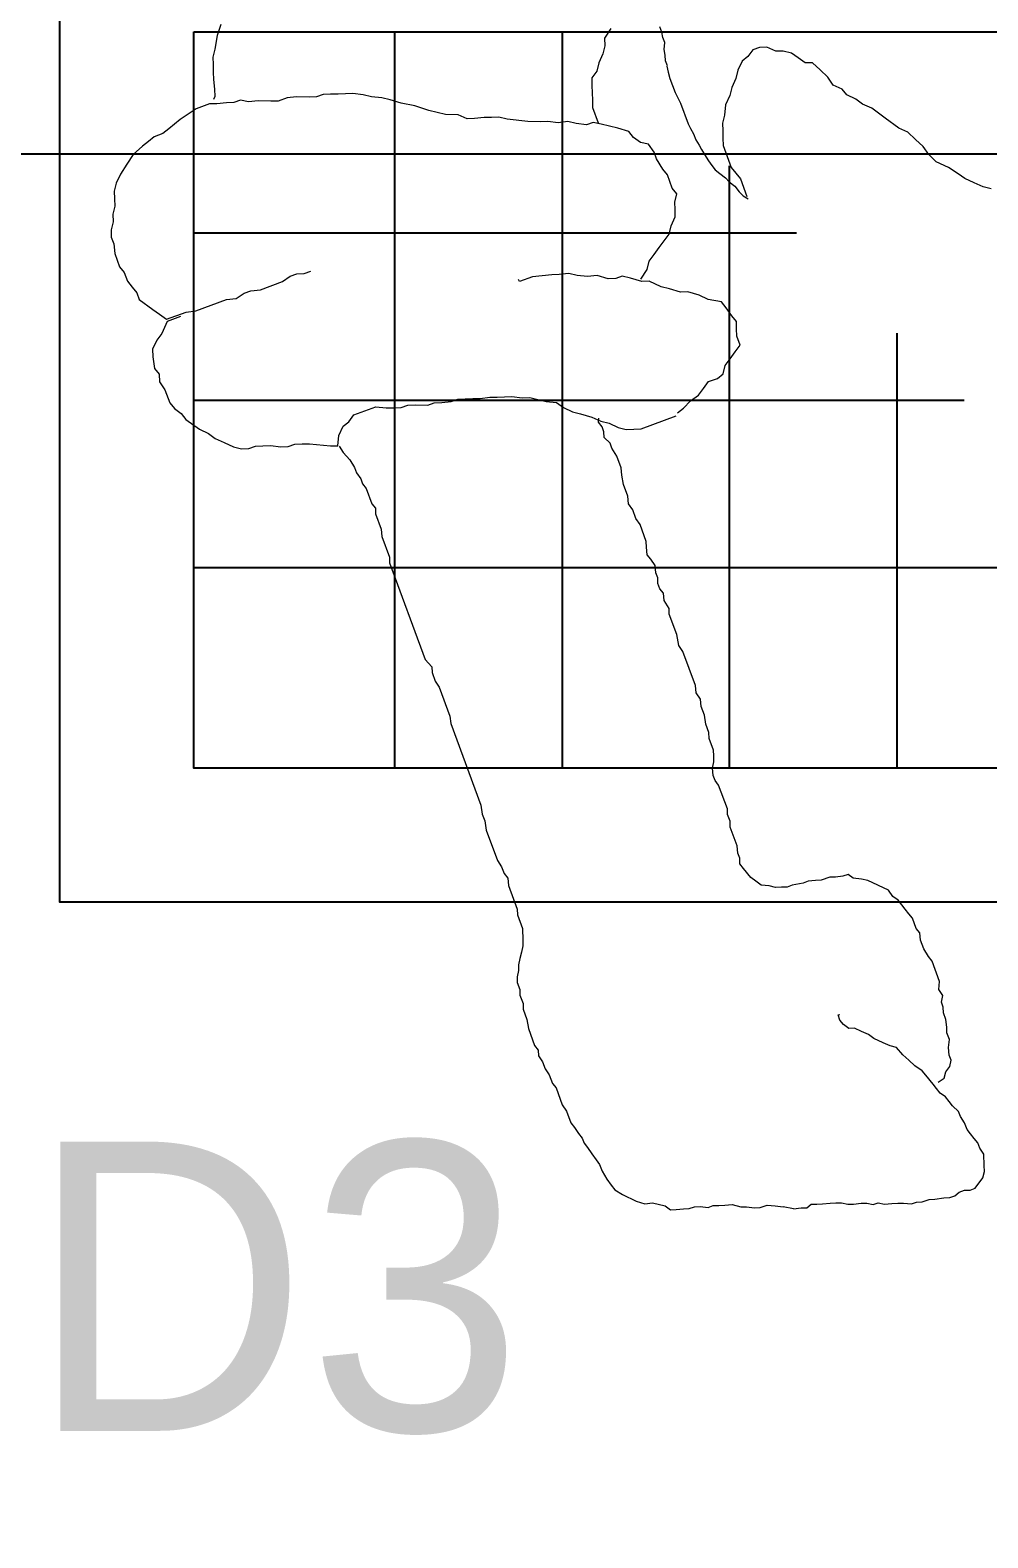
# Model space of a CAD drawing. Header units: centimetres. Extents: x 112015 to 133851, y 84304 to 98493.
# Drawn here: x 116384.07 to 116412.66, y 89193.53 to 89238.57 of the extents above; entities that cross this region are included whole.
import ezdxf
from ezdxf.enums import TextEntityAlignment as Align

# ---------------------------------------------------------------- set-up
doc = ezdxf.new("R2010")
doc.units = ezdxf.units.CM
doc.header["$LTSCALE"] = 100
doc.header["$MEASUREMENT"] = 0
doc.layers.get('0').update_dxf_attribs({"linetype": 'CONTINUOUS'})
for name, color, linetype, lineweight in [('BİMS', 1, 'CONTINUOUS', 25), ('ekp-insan', 251, 'CONTINUOUS', 15), ('NO', 7, 'CONTINUOUS', 30)]:
    doc.layers.add(name, color=color, linetype=linetype, lineweight=lineweight)
for name, color, linetype in [('BL-A', 1, 'CONTINUOUS'), ('SOĞUK ODA PANELİ', 4, 'CONTINUOUS'), ('sıhhi tesisat', 162, 'CONTINUOUS')]:
    doc.layers.add(name, color=color, linetype=linetype)
doc.styles.add('romans', font='romans.shx', dxfattribs={"width": 0.8})
doc.styles.add('TAKSİM', font='GOTHIC.TTF', dxfattribs={"height": 20})

# ---------------------------------------------------------------- blocks, each defined once
blk = doc.blocks.new('120')
at = {"layer": 'sıhhi tesisat'}
for p, q in [((16088.2156392195, 16465.14406305907), (16088.2156392195, 16435.14406305907)), ((16093.2156392195, 16465.14406305907), (16093.2156392195, 16442.14406305907)), ((16098.2156392195, 16465.14406305907), (16098.2156392195, 16447.14406305907)), ((16082.2156392195, 16459.14406305907), (16104.2156392195, 16459.14406305907)), ((16104.2156392195, 16454.14406305907), (16082.2156392195, 16454.14406305907)), ((16082.2156392195, 16449.14406305907), (16100.2156392195, 16449.14406305907)), ((16082.2156392195, 16444.14406305907), (16095.2156392195, 16444.14406305907))]:
    blk.add_line(p, q, dxfattribs=at)
for points in [[(16108.2156392195, 16469.14406305907), (16108.2156392195, 16349.14406305907), (16078.2156392195, 16349.14406305907), (16078.2156392195, 16469.14406305907)], [(16104.2156392195, 16465.14406305907), (16104.2156392195, 16353.14406305907), (16082.2156392195, 16353.14406305907), (16082.2156392195, 16465.14406305907)]]:
    blk.add_lwpolyline(points, close=True, dxfattribs=at)
at = {"layer": 'sıhhi tesisat', "style": 'romans', "width": 0.8}
blk.add_attdef('YRNO', text='', height=10, rotation=270, dxfattribs=at).set_placement((16068.2156392195, 16366.14406305907), align=Align.MIDDLE)
blk = doc.blocks.new('İNSAN-1')
for p, q in [((14.93483616078083, 2.667886508880654), (14.99154586841541, 2.821935985085471)), ((16.45137589841033, 2.774449167239254), (16.64147556056559, 2.480985354782205)), ((28.1053599329498, 2.896825096063365), (28.20567133664372, 2.561920221273791)), ((14.84343520448601, 2.351682200841423), (14.90014483934283, 2.505731479351193)), ((14.86669793634428, 2.143203275539235), (14.84343520448601, 2.351682200841423)), ((14.90014483934283, 2.505731479351193), (14.93483616078083, 2.667886508880654)), ((16.64147556056559, 2.480985354782205), (16.63466183876153, 2.260010369463087)), ((16.63466183876153, 2.260010369463087), (16.69348585936313, 2.014872610657221)), ((28.20567133664372, 2.561920221273791), (28.28183192196957, 2.161411621952538)), ((10.65493868697013, 1.745570500547724), (10.85866594947947, 1.894056152049413)), ((10.85866594947947, 1.894056152049413), (11.06239351429758, 2.042541692261693)), ((11.06239351429758, 2.042541692261693), (11.30760793036825, 2.101260536764129)), ((11.30760793036825, 2.101260536764129), (11.52867213269201, 2.094375434157878)), ((11.52867213269201, 2.094375434157878), (11.79803706482198, 2.218698114477771)), ((11.79803706482198, 2.218698114477771), (12.01910126714574, 2.211813011873345)), ((12.01910126714574, 2.211813011873345), (12.21601457832003, 2.139323987040369)), ((12.21601457832003, 2.139323987040369), (12.36462708691033, 1.935626981582571)), ((12.36462708691033, 1.935626981582571), (12.53738980925118, 1.797533923235278)), ((14.76262404480803, 1.656738384649543), (14.81933375244262, 1.810787860856176)), ((14.81933375244262, 1.810787860856176), (14.83200668768404, 1.981048443708456)), ((14.83200668768404, 1.981048443708456), (14.86669793634428, 2.143203275539235)), ((16.69348585936313, 2.014872610657221), (16.81794785189413, 1.745571769383784)), ((28.28183192196957, 2.161411621952538), (28.34065586979341, 1.916273665451624)), ((28.34065586979341, 1.916273665451624), (28.33384222076711, 1.695298877827553)), ((9.978119157043693, 1.324276319525778), (10.20599693561234, 1.538365806846738)), ((10.20599693561234, 1.538365806846738), (10.43387478695513, 1.752455491864563)), ((10.43387478695513, 1.752455491864563), (10.65493868697013, 1.745570500547724)), ((12.53738980925118, 1.797533923235278), (12.66185180178218, 1.528233081960024)), ((12.66185180178218, 1.528233081960024), (12.72067582238014, 1.283095323155974)), ((14.73936049849362, 1.473834549123238), (14.69141671827309, 1.279617725113894)), ((14.77967220402206, 1.647320103717899), (14.73936049849362, 1.473834549123238)), ((16.81794785189413, 1.745571769383784), (16.87677179971433, 1.500433812882874)), ((16.87677179971433, 1.500433812882874), (17.02538400599587, 1.296736918714485)), ((28.32702819665792, 1.474324003796025), (28.32021454763526, 1.253349216173774)), ((28.33384222076711, 1.695298877827553), (28.32702819665792, 1.474324003796025)), ((9.408424377528716, 0.7890521626277405), (9.546513970413796, 0.9617007853112228)), ((9.546513970413796, 0.9617007853112228), (9.815878975321537, 1.086023663329797)), ((9.815878975321537, 1.086023663329797), (9.978119157043693, 1.324276319525778)), ((12.72067582238014, 1.283095323155974), (12.84513774213701, 1.013794284183855)), ((12.84513774213701, 1.013794284183855), (12.90396176273498, 0.7686565253816298)), ((14.69141671827309, 1.279617725113894), (14.53878228949179, 0.8649928789354817)), ((17.01857035697321, 1.07576213109405), (17.01175640564179, 0.8547874547575702)), ((17.02538400599587, 1.296736918714485), (17.01857035697321, 1.07576213109405)), ((28.28925000746676, 0.9667705063229732), (28.2824363584441, 0.7457957187025386)), ((28.32021454763526, 1.253349216173774), (28.28925000746676, 0.9667705063229732)), ((8.665966875669255, 0.3919210640769961), (8.935332110107991, 0.5162436331074787)), ((8.935332110107991, 0.5162436331074787), (9.139059445395104, 0.6647294823078485)), ((9.139059445395104, 0.6647294823078485), (9.408424377528716, 0.7890521626277405)), ((12.90396176273498, 0.7686565253816298), (13.02842338017945, 0.4993555976971038)), ((13.02842338017945, 0.4993555976971038), (13.06309688472174, 0.1886140030755996)), ((14.37519103324666, 0.5485644392729228), (14.14623939007651, -0.0733728299974246)), ((14.44935511291987, 0.6860474204595448), (14.37519103324666, 0.5485644392729228)), ((14.53878228949179, 0.8649928789354817), (14.44935511291987, 0.6860474204595448)), ((17.00494268383772, 0.6338124694366343), (16.9981287325063, 0.4128377931037904)), ((17.01175640564179, 0.8547874547575702), (17.00494268383772, 0.6338124694366343)), ((21.88568780323477, 0.3269681121173562), (22.31047926806787, 0.4685686610127961)), ((22.31047926806787, 0.4685686610127961), (22.71112021683803, 0.5445653740925991)), ((22.71112021683803, 0.5445653740925991), (23.04612312090103, 0.6447249719394677)), ((23.04612312090103, 0.6447249719394677), (23.2913375369717, 0.7034438164419043)), ((23.2913375369717, 0.7034438164419043), (23.60218992497904, 0.7379995784731364)), ((23.60218992497904, 0.7379995784731364), (23.84740464335846, 0.7967183116861634)), ((23.84740464335846, 0.7967183116861634), (24.15825703136216, 0.8312740737192141)), ((24.15825703136216, 0.8312740737192141), (24.37932116090815, 0.8243887734161035)), ((24.37932116090815, 0.8243887734161035), (24.60038498814538, 0.8175035844024023)), ((24.60038498814538, 0.8175035844024023), (24.8214491904655, 0.8106184817943358)), ((24.8214491904655, 0.8106184817943358), (25.04251301769909, 0.8037332927806344)), ((25.04251301769909, 0.8037332927806344), (25.23942663118578, 0.7312441566600683)), ((25.23942663118578, 0.7312441566600683), (25.46049053120078, 0.7243591653432305)), ((25.46049053120078, 0.7243591653432305), (25.8369808911375, 0.734751844905077)), ((25.8369808911375, 0.734751844905077), (26.12368269030048, 0.7037035734201709)), ((26.12368269030048, 0.7037035734201709), (26.38623397341144, 0.6070514661159905)), ((26.38623397341144, 0.6070514661159905), (26.60729817573156, 0.6001663635115619)), ((26.60729817573156, 0.6001663635115619), (26.98378823335952, 0.6105591543609991)), ((26.98378823335952, 0.6105591543609991), (27.27049003252614, 0.5795108828760931)), ((27.27049003252614, 0.5795108828760931), (27.51570475090921, 0.6382296160909391)), ((27.51570475090921, 0.6382296160909391), (27.71261806208349, 0.5657405912561444)), ((27.71261806208349, 0.5657405912561444), (27.93368219162949, 0.5588552909530335)), ((27.93368219162949, 0.5588552909530335), (28.22038406357388, 0.52780721716681)), ((28.22038406357388, 0.52780721716681), (28.44144819311987, 0.5209219168636992)), ((28.2824363584441, 0.7457957187025386), (28.3239234392313, 0.6560287140046058)), ((28.44144819311987, 0.5209219168636992), (28.83527511778084, 0.3759437559101571)), ((7.851057752857741, -0.2020217396247972), (8.258512277872796, 0.0949495633767583)), ((8.258512277872796, 0.0949495633767583), (8.462239613159907, 0.2434354125771279)), ((8.462239613159907, 0.2434354125771279), (8.665966875669255, 0.3919210640769961)), ((13.06309688472174, 0.1886140030755996), (13.12192083254194, -0.0565239534271314)), ((16.9981287325063, 0.4128377931037904), (16.82907490176148, -0.0463896507180834)), ((18.9325902263663, -0.0013113306349624), (19.55429500237369, 0.0678001934275017)), ((19.55429500237369, 0.0678001934275017), (19.79950934566659, 0.126518840229437)), ((19.79950934566659, 0.126518840229437), (20.02057354799035, 0.1196337376250085)), ((20.02057354799035, 0.1196337376250085), (20.24163767753271, 0.1127484373237166)), ((20.24163767753271, 0.1127484373237166), (20.52833954948074, 0.0817003635356741)), ((20.52833954948074, 0.0817003635356741), (20.74940337671433, 0.07481517452197299)), ((20.74940337671433, 0.07481517452197299), (21.01876868393083, 0.1991379412493188)), ((21.01876868393083, 0.1991379412493188), (21.39525874155879, 0.2095307321005748)), ((21.39525874155879, 0.2095307321005748), (21.64047338716409, 0.2682492676149195)), ((21.64047338716409, 0.2682492676149195), (21.88568780323477, 0.3269681121173562)), ((28.83527511778084, 0.3759437559101571), (29.07367588482884, 0.2136878127885211)), ((29.07367588482884, 0.2136878127885211), (29.31207657910272, 0.0514316719700219)), ((29.31207657910272, 0.0514316719700219), (29.48483937422134, -0.0866611886822284)), ((7.353814594294818, -0.5404341913699682), (7.581692445637598, -0.3263445063539621)), ((7.581692445637598, -0.3263445063539621), (7.851057752857741, -0.2020217396247972)), ((13.11510718351928, -0.277498741049385), (13.10829323218786, -0.4984734173858671)), ((13.12192083254194, -0.0565239534271314), (13.11510718351928, -0.277498741049385)), ((13.99027953112818, -0.3690699753724402), (13.92159401634126, -0.5556512154607846)), ((14.07207531040694, -0.2108558111840466), (13.99027953112818, -0.3690699753724402)), ((14.14623939007651, -0.0733728299974246), (14.07207531040694, -0.2108558111840466)), ((15.77576501189833, -0.4780765112982408), (15.91385430247828, -0.3054277773289868)), ((15.91385430247828, -0.3054277773289868), (16.24885750885005, -0.20526829076789)), ((16.24885750885005, -0.20526829076789), (16.49407192492072, -0.1465494462654533)), ((16.49407192492072, -0.1465494462654533), (16.73928664330378, -0.0878307130524263)), ((16.73928664330378, -0.0878307130524263), (16.98450105937445, -0.0291118685499896)), ((16.98450105937445, -0.0291118685499896), (17.18141467286114, -0.101601004674194)), ((17.18141467286114, -0.101601004674194), (17.49226706086483, -0.067045242639324)), ((17.49226706086483, -0.067045242639324), (17.7374814769355, -0.0083263981405253)), ((17.7374814769355, -0.0083263981405253), (18.02418327610576, -0.0393746696254311)), ((18.02418327610576, -0.0393746696254311), (18.33503596641457, -0.0048190188817898)), ((18.33503596641457, -0.0048190188817898), (18.55609986642958, -0.0117040101986277)), ((18.55609986642958, -0.0117040101986277), (18.9325902263663, -0.0013113306349624)), ((29.48483937422134, -0.0866611886822284), (29.65760239886731, -0.2247543583189326)), ((29.65760239886731, -0.2247543583189326), (29.83036519398593, -0.3628472189711829)), ((29.83036519398593, -0.3628472189711829), (30.09291677940564, -0.459499437561135)), ((6.963696936312772, -0.9927764461781408), (7.125936815726162, -0.75452367869093)), ((7.125936815726162, -0.75452367869093), (7.353814594294818, -0.5404341913699682)), ((13.10147951038743, -0.7194484027031649), (12.85997405868693, -1.375487551679725)), ((13.10829323218786, -0.4984734173858671), (13.10147951038743, -0.7194484027031649)), ((13.7448924228338, -0.8437127769184369), (13.63472313660895, -1.015022737884464)), ((13.81905650250337, -0.7062297957299962), (13.7448924228338, -0.8437127769184369)), ((13.92159401634126, -0.5556512154607846), (13.81905650250337, -0.7062297957299962)), ((15.16458315159616, -0.9235336635001656), (15.32682295823178, -0.6852810937134564)), ((15.32682295823178, -0.6852810937134564), (15.57203767661485, -0.6265623604986104)), ((15.57203767661485, -0.6265623604986104), (15.77576501189833, -0.4780765112982408)), ((30.09291677940564, -0.459499437561135), (30.26567957452062, -0.5975922982133853)), ((30.26567957452062, -0.5975922982133853), (30.43844259917023, -0.7356854678500895)), ((30.43844259917023, -0.7356854678500895), (30.71833044700543, -0.9877084156678392)), ((6.376665592066272, -1.372629762560791), (6.735819084966352, -1.206866131194145)), ((6.735819084966352, -1.206866131194145), (6.963696936312772, -0.9927764461781408)), ((13.46565324270341, -1.28235311634398), (13.33474199238117, -1.446027184406375)), ((13.56055905693574, -1.152505719072905), (13.46565324270341, -1.28235311634398)), ((13.63472313660895, -1.015022737884464), (13.56055905693574, -1.152505719072905)), ((14.90574076008124, -1.424202058368791), (15.0921314578627, -1.120345566349896)), ((15.0921314578627, -1.120345566349896), (15.16458315159616, -0.9235336635001656)), ((30.71833044700543, -0.9877084156678392), (30.90843010916069, -1.281172228124886)), ((30.90843010916069, -1.281172228124886), (31.09852969853455, -1.574636238278799)), ((5.610057574151142, -1.835364696930809), (5.879422506281112, -1.711042016610915)), ((5.879422506281112, -1.711042016610915), (6.083149768790463, -1.562556365109229)), ((6.083149768790463, -1.562556365109229), (6.376665592066272, -1.372629762560791)), ((12.58379510244777, -1.720785106031143), (12.39059068286224, -2.245616583367334)), ((12.72188439302408, -1.548136372058252), (12.58379510244777, -1.720785106031143)), ((12.85997405868693, -1.375487551679725), (12.72188439302408, -1.548136372058252)), ((13.03358847993513, -1.688274685918258), (12.91794062882764, -1.810486387982563)), ((13.19835210439851, -1.560603191263908), (13.03358847993513, -1.688274685918258)), ((13.33474199238117, -1.446027184406375), (13.19835210439851, -1.560603191263908)), ((14.62274815481942, -1.990474400342463), (14.76765146950492, -1.596850792339864)), ((14.76765146950492, -1.596850792339864), (14.90574076008124, -1.424202058368791)), ((31.09852969853455, -1.574636238278799), (31.22299169106554, -1.843937079552233)), ((5.095477548551571, -2.018406196873002), (5.340692266930997, -1.959687463658156)), ((5.340692266930997, -1.959687463658156), (5.610057574151142, -1.835364696930809)), ((12.50661783015312, -2.224043850462293), (12.35711760490449, -2.31025297911492)), ((12.62226568126425, -2.101832148397988), (12.50661783015312, -2.224043850462293)), ((12.75317693158649, -1.938158080333774), (12.62226568126425, -2.101832148397988)), ((12.91794062882764, -1.810486387982563), (12.75317693158649, -1.938158080333774)), ((14.48465856193434, -2.163123023025946), (14.62274815481942, -1.990474400342463)), ((14.54348250975454, -2.408260979526858), (14.48465856193434, -2.163123023025946)), ((31.22299169106554, -1.843937079552233), (31.28181571166715, -2.089074838356282)), ((31.28181571166715, -2.089074838356282), (31.27500198986309, -2.310049823677218)), ((14.52985483662269, -2.850210641180638), (14.53666886073188, -2.62923576715093)), ((14.53666886073188, -2.62923576715093), (14.54348250975454, -2.408260979526858)), ((31.27500198986309, -2.310049823677218), (31.26818803853166, -2.531024500010062)), ((31.26818803853166, -2.531024500010062), (31.32701205913327, -2.776162258814109)), ((14.65431682915368, -3.119511482455891), (14.52985483662269, -2.850210641180638)), ((14.71314084975165, -3.364649241259939), (14.65431682915368, -3.119511482455891)), ((31.32701205913327, -2.776162258814109), (31.32019833732921, -2.997137244135047)), ((31.32019833732921, -2.997137244135047), (31.37902235793081, -3.242275002939095)), ((14.86175335834196, -3.568346246715918), (14.71314084975165, -3.364649241259939)), ((15.0103655646235, -3.772043140884306), (14.86175335834196, -3.568346246715918)), ((31.37220840659939, -3.463249679273758), (31.29975671286593, -3.660061582123488)), ((31.37902235793081, -3.242275002939095), (31.37220840659939, -3.463249679273758)), ((15.1589780732138, -3.975740146338466), (15.0103655646235, -3.772043140884306)), ((15.30759027949534, -4.179437040506853), (15.1589780732138, -3.975740146338466)), ((31.2687924750062, -3.946640403261882), (31.12388923309846, -4.340263813567617)), ((31.29975671286593, -3.660061582123488), (31.2687924750062, -3.946640403261882)), ((15.36641430009331, -4.424574799310903), (15.30759027949534, -4.179437040506853)), ((15.55651388947081, -4.718038809464815), (15.36641430009331, -4.424574799310903)), ((25.60781136225342, -4.544480530675173), (25.41089774876673, -4.471991394554607)), ((31.12388923309846, -4.340263813567617), (30.98579956743561, -4.512912633949781)), ((14.70693133489476, -5.001239820846421), (14.95214605327783, -4.942521087633393)), ((14.95214605327783, -4.942521087633393), (15.31129954617791, -4.776757456268569)), ((15.31129954617791, -4.776757456268569), (15.5323633734115, -4.783642645282269)), ((15.5323633734115, -4.783642645282269), (15.8673662774745, -4.683483047433583)), ((15.8673662774745, -4.683483047433583), (16.11258099585393, -4.624764314218737)), ((16.11258099585393, -4.624764314218737), (16.30949430703185, -4.697253339051711)), ((16.30949430703185, -4.697253339051711), (16.53055850935561, -4.704138441656142)), ((16.53055850935561, -4.704138441656142), (16.86556141341862, -4.603978843807452)), ((16.86556141341862, -4.603978843807452), (17.152263285363, -4.635026917593677)), ((17.152263285363, -4.635026917593677), (17.46311560058893, -4.600471353259309)), ((17.46311560058893, -4.600471353259309), (17.70833031896836, -4.541752620048097)), ((17.70833031896836, -4.541752620048097), (17.99503219091275, -4.572800693834324)), ((17.99503219091275, -4.572800693834324), (18.21609601814998, -4.57968588284984)), ((18.21609601814998, -4.57968588284984), (18.50279819240313, -4.610734067923659)), ((18.50279819240313, -4.610734067923659), (18.78949999157339, -4.641782339408564)), ((18.78949999157339, -4.641782339408564), (19.18332691623436, -4.786760500362107)), ((19.18332691623436, -4.786760500362107), (19.20747750507144, -4.721156466845966)), ((25.82887518948702, -4.551365719690693), (25.60781136225342, -4.544480530675173)), ((26.02578880297369, -4.623854855813076), (25.82887518948702, -4.551365719690693)), ((26.2641895700217, -4.786110798934712), (26.02578880297369, -4.623854855813076)), ((26.92056777779362, -5.027741067188799), (26.2641895700217, -4.786110798934712)), ((30.75110806706653, -4.947977106586221), (30.61301847418145, -5.120625729269705)), ((30.88919735764284, -4.775328372616964), (30.75110806706653, -4.947977106586221)), ((30.98579956743561, -4.512912633949781), (30.88919735764284, -4.775328372616964)), ((13.0077661529649, -5.567642041310135), (13.14585544354122, -5.394993307339064)), ((13.14585544354122, -5.394993307339064), (13.54649631953725, -5.318996791957943)), ((13.54649631953725, -5.318996791957943), (13.81586132444863, -5.194673913939369)), ((13.81586132444863, -5.194673913939369), (14.150864228508, -5.094514316092499)), ((14.150864228508, -5.094514316092499), (14.37192835805399, -5.10139961639379)), ((14.37192835805399, -5.10139961639379), (14.70693133489476, -5.001239820846421)), ((27.20726957696025, -5.058789338673705), (26.92056777779362, -5.027741067188799)), ((27.40418319044693, -5.13127847479609), (27.20726957696025, -5.058789338673705)), ((27.64258395749493, -5.293534417917726), (27.40418319044693, -5.13127847479609)), ((27.9292857566652, -5.324582689402632), (27.64258395749493, -5.293534417917726)), ((28.84821524754079, -5.662865064962716), (27.9292857566652, -5.324582689402632)), ((30.54056678044799, -5.317437632123072), (30.1331122554293, -5.614408935124628)), ((30.61301847418145, -5.120625729269705), (30.54056678044799, -5.317437632123072)), ((12.70743660788866, -5.978543629177692), (12.84552597124275, -5.805894697509756)), ((12.84552597124275, -5.805894697509756), (13.0077661529649, -5.567642041310135)), ((29.13491711948518, -5.693913138748938), (28.84821524754079, -5.662865064962716)), ((29.72565765763284, -5.911380435824867), (29.13491711948518, -5.693913138748938)), ((29.30768014413479, -5.832006308387463), (29.7015070687994, -5.976984469341005)), ((29.92938492014218, -5.762894784323177), (29.72565765763284, -5.911380435824867)), ((30.1331122554293, -5.614408935124628), (29.92938492014218, -5.762894784323177)), ((12.69380900753458, -6.420493093134607), (12.70062265655724, -6.199518305510538)), ((12.70062265655724, -6.199518305510538), (12.70743660788866, -5.978543629177692)), ((29.7015070687994, -5.976984469341005), (29.86745621489172, -6.336052117615508)), ((12.59720679774182, -6.682908831803613), (12.69380900753458, -6.420493093134607)), ((12.74581900402336, -6.886605725970182), (12.59720679774182, -6.682908831803613)), ((29.86745621489172, -6.336052117615508), (30.01606872348202, -6.539749123069668)), ((30.01606872348202, -6.539749123069668), (30.14053034092649, -6.809050050754192)), ((12.89443151261366, -7.090302731426162), (12.74581900402336, -6.886605725970182)), ((13.0430437188952, -7.293999625594551), (12.89443151261366, -7.090302731426162)), ((30.13371669190383, -7.030024838376446), (30.07860163567602, -7.382207384046523)), ((30.14053034092649, -6.809050050754192), (30.13371669190383, -7.030024838376446)), ((13.10186773949317, -7.5391373843986), (13.0430437188952, -7.293999625594551)), ((13.27463076414278, -7.677230554035303), (13.10186773949317, -7.5391373843986)), ((29.94051227232194, -7.554856315714459), (29.93369832099052, -7.775830992047303)), ((30.07860163567602, -7.382207384046523), (29.94051227232194, -7.554856315714459)), ((13.5371820472501, -7.773882661337665), (13.27463076414278, -7.677230554035303)), ((13.68579455584404, -7.977579666793642), (13.5371820472501, -7.773882661337665)), ((13.83440676212194, -8.181276560960214), (13.68579455584404, -7.977579666793642)), ((29.77145844157713, -8.014083759534515), (29.62655512689162, -8.407707367538933)), ((29.93369832099052, -7.775830992047303), (29.77145844157713, -8.014083759534515)), ((14.07280752916995, -8.343532504081848), (13.83440676212194, -8.181276560960214)), ((14.28705770738452, -8.571392480717803), (14.07280752916995, -8.343532504081848)), ((17.87238327827435, -8.55034725333007), (17.60301834614438, -8.674669933649964)), ((18.07611061356147, -8.401861404131521), (17.87238327827435, -8.55034725333007)), ((18.38696300156516, -8.367305642100291), (18.07611061356147, -8.401861404131521)), ((18.63217764717046, -8.308587106584127), (18.38696300156516, -8.367305642100291)), ((18.87739206324113, -8.249868262081687), (18.63217764717046, -8.308587106584127)), ((19.09845626556125, -8.256753364687938), (18.87739206324113, -8.249868262081687)), ((19.40930865356859, -8.222197602656706), (19.09845626556125, -8.256753364687938)), ((19.63037278311458, -8.229082902959817), (19.40930865356859, -8.222197602656706)), ((19.85143668312594, -8.235967894276653), (19.63037278311458, -8.229082902959817)), ((20.0725008126683, -8.242853194577947), (19.85143668312594, -8.235967894276653)), ((20.35920268461632, -8.27390126836599), (20.0725008126683, -8.242853194577947)), ((20.58026651184992, -8.28078645737969), (20.35920268461632, -8.27390126836599)), ((20.80133064139591, -8.28767175768462), (20.58026651184992, -8.28078645737969)), ((21.02239484371603, -8.294556860289047), (20.80133064139591, -8.28767175768462)), ((21.21930815489395, -8.367045885122025), (21.02239484371603, -8.294556860289047)), ((21.50600995406057, -8.398094156606929), (21.21930815489395, -8.367045885122025)), ((21.72707415638433, -8.404979259211357), (21.50600995406057, -8.398094156606929)), ((21.92398746755862, -8.477468284044333), (21.72707415638433, -8.404979259211357)), ((22.30047782749534, -8.467075604482487), (21.92398746755862, -8.477468284044333)), ((22.52154165472894, -8.473960793498009), (22.30047782749534, -8.467075604482487)), ((22.71845526821563, -8.546449929618575), (22.52154165472894, -8.473960793498009)), ((22.93951947053938, -8.553335032224822), (22.71845526821563, -8.546449929618575)), ((23.16058329777297, -8.560220221238522), (22.93951947053938, -8.553335032224822)), ((23.47143568578031, -8.525664459207292), (23.16058329777297, -8.560220221238522)), ((24.12781389354859, -8.767294727465014), (23.47143568578031, -8.525664459207292)), ((29.62655512689162, -8.407707367538933), (29.4884655340029, -8.580355990220596)), ((14.4598208048119, -8.709485452659464), (14.28705770738452, -8.571392480717803)), ((15.55151332033711, -9.185860997856253), (14.50130788559545, -8.799252457355578)), ((16.75343541648181, -8.957871031440845), (16.5082210004075, -9.016589875943282)), ((16.71610096165386, -9.119388889194852), (16.82290765747166, -8.985852134871493)), ((17.02280072369831, -8.833548264713498), (16.75343541648181, -8.957871031440845)), ((16.82290765747166, -8.985852134871493), (16.80949832775513, -8.865678970259069)), ((17.35780362776131, -8.733388666861172), (17.02280072369831, -8.833548264713498)), ((17.60301834614438, -8.674669933649964), (17.35780362776131, -8.733388666861172)), ((24.27642640213889, -8.970991732919172), (24.12781389354859, -8.767294727465014)), ((24.44918919725751, -9.109084593571422), (24.27642640213889, -8.970991732919172)), ((29.14664890813947, -8.90149057339022), (28.73919438312078, -9.198461876393594)), ((29.28473827149355, -8.728841641722282), (29.14664890813947, -8.90149057339022)), ((29.4884655340029, -8.580355990220596), (29.28473827149355, -8.728841641722282)), ((15.7725772203521, -9.192745989173089), (15.55151332033711, -9.185860997856253)), ((15.9936413498981, -9.199631289474382), (15.7725772203521, -9.192745989173089)), ((16.23885576596876, -9.140912444975584), (15.9936413498981, -9.199631289474382)), ((16.5082210004075, -9.016589875943282), (16.23885576596876, -9.140912444975584)), ((16.47853801151359, -9.608119371871908), (16.65479244215385, -9.442529870339968)), ((16.65479244215385, -9.442529870339968), (16.66006255654792, -9.271614801017675)), ((16.66006255654792, -9.271614801017675), (16.71610096165386, -9.119388889194852)), ((24.57365111701074, -9.378385632543539), (24.44918919725751, -9.109084593571422)), ((24.60832454877163, -9.689127424863727), (24.57365111701074, -9.378385632543539)), ((28.46982907590427, -9.32278464312276), (28.26610181339493, -9.471270294624446)), ((28.73919438312078, -9.198461876393594), (28.46982907590427, -9.32278464312276)), ((16.27833425190329, -9.99536615641864), (16.42249953362989, -9.760345481391596)), ((16.42249953362989, -9.760345481391596), (16.47853801151359, -9.608119371871908)), ((24.44534130560351, -9.89046585664164), (24.25040735807488, -10.10679746058031)), ((24.57082721600091, -9.70618688862396), (24.44534130560351, -9.89046585664164)), ((24.82938875109539, -9.696012527469975), (24.60832454877163, -9.689127424863727)), ((25.45109352710279, -9.626901003405694), (24.82938875109539, -9.696012527469975)), ((25.67215735434002, -9.633786192421214), (25.45109352710279, -9.626901003405694)), ((25.89322155666378, -9.64067129502564), (25.67215735434002, -9.633786192421214)), ((26.09013486783806, -9.713160319858618), (25.89322155666378, -9.64067129502564)), ((26.31119899738405, -9.720045620161727), (26.09013486783806, -9.713160319858618)), ((26.62205138538775, -9.685489858128674), (26.31119899738405, -9.720045620161727)), ((26.8431155149301, -9.692375158433602), (26.62205138538775, -9.685489858128674)), ((27.0641794149451, -9.699260149750444), (26.8431155149301, -9.692375158433602)), ((27.26109302843179, -9.77174928587101), (27.0641794149451, -9.699260149750444)), ((27.48215685566538, -9.778634474886523), (27.26109302843179, -9.77174928587101)), ((27.72737157404845, -9.719915741673503), (27.48215685566538, -9.778634474886523)), ((27.99673657895619, -9.595592863656748), (27.72737157404845, -9.719915741673503)), ((28.26610181339493, -9.471270294624446), (27.99673657895619, -9.595592863656748)), ((16.12362806399324, -10.57221694521377), (16.14757792480668, -10.3505600824692)), ((16.14757792480668, -10.3505600824692), (16.27833425190329, -9.99536615641864)), ((24.10624207634465, -10.34181813560735), (24.05020367124234, -10.49404404742836)), ((24.25040735807488, -10.10679746058031), (24.10624207634465, -10.34181813560735)), ((16.08099898860746, -10.84461602164719), (16.12362806399324, -10.57221694521377)), ((23.92471745853618, -10.67832290415845), (23.86867905343024, -10.83054881598127)), ((24.05020367124234, -10.49404404742836), (23.92471745853618, -10.67832290415845)), ((15.92629310300981, -11.4214669217281), (15.95024266150722, -11.19980994769957)), ((15.95024266150722, -11.19980994769957), (16.08099898860746, -10.84461602164719)), ((23.76187235761245, -10.96408557030281), (23.59375714229464, -11.42076330577129)), ((23.86867905343024, -10.83054881598127), (23.76187235761245, -10.96408557030281)), ((15.70740959698014, -11.8594554996971), (15.80080689030365, -11.60574577845818)), ((15.80080689030365, -11.60574577845818), (15.92629310300981, -11.4214669217281)), ((23.4869507487856, -11.55430017138224), (23.48168025930499, -11.7252153271138)), ((23.59375714229464, -11.42076330577129), (23.4869507487856, -11.55430017138224)), ((15.3951286520678, -12.55115419429876), (15.58192338427398, -12.04373435642719)), ((15.58192338427398, -12.04373435642719), (15.70740959698014, -11.8594554996971)), ((23.48168025930499, -11.7252153271138), (23.31356504399082, -12.18189306258227)), ((15.38985853767735, -12.72206926361923), (15.3951286520678, -12.55115419429876)), ((23.28961548548978, -12.40355003661079), (23.0654617922919, -13.01245388159896)), ((23.31356504399082, -12.18189306258227), (23.28961548548978, -12.40355003661079)), ((15.25910228335851, -13.07726299197293), (15.36590897917631, -12.94372623765139)), ((15.36590897917631, -12.94372623765139), (15.38985853767735, -12.72206926361923)), ((23.0654617922919, -13.01245388159896), (23.06019167789782, -13.18336895091943)), ((15.05362810704537, -13.63542473455618), (15.1096665121513, -13.48319882273517)), ((15.1096665121513, -13.48319882273517), (15.13361607065235, -13.26154184870302)), ((15.13361607065235, -13.26154184870302), (15.25910228335851, -13.07726299197293)), ((23.06019167789782, -13.18336895091943), (21.9954619081218, -16.07566147324269)), ((14.88551289173119, -14.09210247002284), (14.99231958754899, -13.95856571569948)), ((14.99231958754899, -13.95856571569948), (15.04835799265493, -13.80633980387665)), ((15.04835799265493, -13.80633980387665), (15.05362810704537, -13.63542473455618)), ((14.71739760363925, -14.54878040318817), (14.86156326045238, -14.31375964175004)), ((14.86156326045238, -14.31375964175004), (14.88551289173119, -14.09210247002284)), ((14.48797386882506, -15.32859911979995), (14.71212748924517, -14.71969547251046)), ((14.71212748924517, -14.71969547251046), (14.71739760363925, -14.54878040318817)), ((14.30117913662252, -15.83601895767151), (14.42666504701628, -15.65173998965565)), ((14.42666504701628, -15.65173998965565), (14.48797386882506, -15.32859911979995)), ((13.92758974499156, -16.8508584357196), (14.30117913662252, -15.83601895767151)), ((21.9954619081218, -16.07566147324269), (21.80052796058953, -16.29199307718136)), ((21.79525784619909, -16.46290814650365), (21.70186048009782, -16.71661806543943)), ((21.80052796058953, -16.29199307718136), (21.79525784619909, -16.46290814650365)), ((13.77815397378435, -17.25679426648184), (13.90363988418539, -17.07251529846416)), ((13.90363988418539, -17.07251529846416), (13.92758974499156, -16.8508584357196)), ((21.57637426739166, -16.90089692216952), (21.25882328087028, -17.7635104883966)), ((21.70186048009782, -16.71661806543943), (21.57637426739166, -16.90089692216952)), ((13.66080674687691, -17.73216104815855), (13.75420411297819, -17.47845112922277)), ((13.75420411297819, -17.47845112922277), (13.77815397378435, -17.25679426648184)), ((13.52478030538623, -18.25827004353141), (13.6181776714875, -18.00456012459562)), ((13.6181776714875, -18.00456012459562), (13.66080674687691, -17.73216104815855)), ((21.23487372236923, -17.98516746242512), (20.33825909512962, -20.42078244698041)), ((21.25882328087028, -17.7635104883966), (21.23487372236923, -17.98516746242512)), ((13.38875393667331, -18.7843788412074), (13.51951019099579, -18.42918511285188)), ((13.51951019099579, -18.42918511285188), (13.52478030538623, -18.25827004353141)), ((13.3834835199741, -18.95529379924028), (13.38875393667331, -18.7843788412074)), ((13.37821333280226, -19.12620906625943), (13.3834835199741, -18.95529379924028)), ((13.42371120681855, -19.31581318179178), (13.37821333280226, -19.12620906625943)), ((13.39976164831751, -19.53747015582212), (13.42371120681855, -19.31581318179178)), ((13.23691654739014, -19.8232328219683), (13.34372324321157, -19.68969606764312)), ((13.34372324321157, -19.68969606764312), (13.39976164831751, -19.53747015582212)), ((12.97540396597469, -20.53362047637074), (13.23691654739014, -19.8232328219683)), ((12.89541592958994, -20.90750355992077), (12.97013385158061, -20.70453554569485)), ((12.97013385158061, -20.70453554569485), (12.97540396597469, -20.53362047637074)), ((20.29563009251797, -20.6931813257188), (20.2209121705273, -20.89614933994653)), ((20.33825909512962, -20.42078244698041), (20.29563009251797, -20.6931813257188)), ((12.68467163888636, -21.63658037182631), (12.8901458151995, -21.07841862924124)), ((12.8901458151995, -21.07841862924124), (12.89541592958994, -20.90750355992077)), ((20.2209121705273, -20.89614933994653), (20.17828279282912, -21.16854830509419)), ((20.17828279282912, -21.16854830509419), (19.84205236219714, -22.08190377602932)), ((12.5994131858024, -22.1813784134074), (12.60468360250525, -22.0104634553727)), ((12.60468360250525, -22.0104634553727), (12.66072208038531, -21.85823734585482)), ((12.66072208038531, -21.85823734585482), (12.68467163888636, -21.63658037182631)), ((9.214689740456377, -22.6063048101505), (9.372264424677267, -22.49145710203902)), ((9.372264424677267, -22.49145710203902), (9.524568994511355, -22.54752446324801)), ((12.27899340065414, -22.58198878766689), (12.49260679228973, -22.31491527902017)), ((12.49260679228973, -22.31491527902017), (12.5994131858024, -22.1813784134074)), ((19.64184860258319, -22.46915056057787), (19.53504190676904, -22.60268731489941)), ((19.71656645179973, -22.266182744047), (19.64184860258319, -22.46915056057787)), ((19.84205236219714, -22.08190377602932), (19.71656645179973, -22.266182744047)), ((8.034079323348122, -23.15120325532825), (8.159565463276522, -22.96692459629867)), ((8.159565463276522, -22.96692459629867), (8.78459438808568, -22.67844894445898)), ((8.78459438808568, -22.67844894445898), (8.9742579189151, -22.63303229855683)), ((8.9742579189151, -22.63303229855683), (9.214689740456377, -22.6063048101505)), ((9.524568994511355, -22.54752446324801), (9.746321299167903, -22.57153907724842)), ((9.746321299167903, -22.57153907724842), (9.917305385883083, -22.57686433605432)), ((9.917305385883083, -22.57686433605432), (10.17114623483576, -22.67030990097282)), ((10.17114623483576, -22.67030990097282), (10.34213024877681, -22.67563535747559)), ((10.34213024877681, -22.67563535747559), (10.56388255342972, -22.69964997147417)), ((10.56388255342972, -22.69964997147417), (10.7161871232638, -22.7557173326868)), ((10.7161871232638, -22.7557173326868), (11.03947577981307, -22.81710995269805)), ((11.03947577981307, -22.81710995269805), (11.19178034964716, -22.87317731390885)), ((11.19178034964716, -22.87317731390885), (11.36276436358821, -22.87850277041162)), ((11.36276436358821, -22.87850277041162), (11.53374875261579, -22.88382814050146)), ((11.53374875261579, -22.88382814050146), (11.72341221066381, -22.83841169229618)), ((11.72341221066381, -22.83841169229618), (11.96384372989632, -22.81168409260226)), ((11.96384372989632, -22.81168409260226), (12.12141871642961, -22.69683649577837)), ((12.12141871642961, -22.69683649577837), (12.27899340065414, -22.58198878766689)), ((19.51109227549023, -22.82434448662844), (19.24957969407114, -23.53473214103087)), ((19.53504190676904, -22.60268731489941), (19.51109227549023, -22.82434448662844)), ((7.662891174706602, -23.53312466978696), (7.769697943305798, -23.39958771776492)), ((7.769697943305798, -23.39958771776492), (7.876504639123591, -23.26605096344156)), ((7.876504639123591, -23.26605096344156), (8.034079323348122, -23.15120325532825)), ((7.337201275167898, -24.10465011336511), (7.449278085379772, -23.80019828971945)), ((7.449278085379772, -23.80019828971945), (7.556084478888806, -23.6666614241085)), ((7.556084478888806, -23.6666614241085), (7.662891174706602, -23.53312466978696)), ((19.2443092773683, -23.70564709906557), (19.09487350616109, -24.11158292982418)), ((19.24957969407114, -23.53473214103087), (19.2443092773683, -23.70564709906557)), ((7.206445020849057, -24.45984384171879), (7.230394579350102, -24.23818686768664)), ((7.230394579350102, -24.23818686768664), (7.337201275167898, -24.10465011336511)), ((19.09487350616109, -24.11158292982418), (19.08433327738021, -24.45341306846695)), ((6.968881997931021, -24.94857452209089), (7.11304765474415, -24.71355376065458)), ((7.11304765474415, -24.71355376065458), (7.206445020849057, -24.45984384171879)), ((19.08433327738021, -24.45341306846695), (19.07906286067737, -24.62432802650165)), ((19.07906286067737, -24.62432802650165), (19.12456103700242, -24.8139322533234)), ((6.637921608911709, -25.6910151214006), (6.862075302109589, -25.08211127641426)), ((6.862075302109589, -25.08211127641426), (6.968881997931021, -24.94857452209089)), ((19.12456103700242, -24.8139322533234), (19.17005891101507, -25.00353636885575)), ((19.17005891101507, -25.00353636885575), (19.21555708733649, -25.1931405956757)), ((19.21555708733649, -25.1931405956757), (19.21028667063729, -25.36405555370857)), ((19.21028667063729, -25.36405555370857), (19.2557848469587, -25.55365978053032)), ((19.2557848469587, -25.55365978053032), (19.25051443025586, -25.72457473856502)), ((6.539254201197762, -26.11563991196363), (6.664740341126162, -25.9313612529304)), ((6.584752075210417, -26.30524402749597), (6.539254201197762, -26.11563991196363)), ((6.664740341126162, -25.9313612529304), (6.637921608911709, -25.6910151214006)), ((19.17052639387475, -26.09845782211505), (19.07712902776984, -26.35216774105084)), ((19.17579650826519, -25.92754275279276), (19.17052639387475, -26.09845782211505)), ((19.25051443025586, -25.72457473856502), (19.17579650826519, -25.92754275279276)), ((6.523443482936273, -26.62838520633795), (6.528713597326714, -26.45747013701566)), ((6.528713597326714, -26.45747013701566), (6.584752075210417, -26.30524402749597)), ((19.0718589133794, -26.52308281037131), (18.95978210316753, -26.82753463401696)), ((19.07712902776984, -26.35216774105084), (19.0718589133794, -26.52308281037131)), ((6.424776002444558, -27.05301019459421), (6.448725633719733, -26.83135302286883)), ((6.448725633719733, -26.83135302286883), (6.523443482936273, -26.62838520633795)), ((9.350184495302527, -27.09279977781716), (9.507759179527056, -26.97795206970568)), ((9.507759179527056, -26.97795206970568), (9.614565875348488, -26.84441531538414)), ((9.614565875348488, -26.84441531538414), (9.670604280450787, -26.69218940356131)), ((9.670604280450787, -26.69218940356131), (9.619835989738927, -26.67350024606003)), ((18.95978210316753, -26.82753463401696), (18.91715272547299, -27.09993359916462)), ((6.344788038837577, -27.42689308044738), (6.41950588805048, -27.2239252639165)), ((6.371606395961863, -27.66723929838645), (6.344788038837577, -27.42689308044738)), ((6.41950588805048, -27.2239252639165), (6.424776002444558, -27.05301019459421)), ((8.327149064727564, -27.52285062617284), (8.604939472177648, -27.39463921706283)), ((8.604939472177648, -27.39463921706283), (8.762514458710937, -27.27979162023894)), ((8.762514458710937, -27.27979162023894), (8.970857506425087, -27.18363287192824)), ((8.970857506425087, -27.18363287192824), (9.179200481361477, -27.08747432131441)), ((9.179200481361477, -27.08747432131441), (9.350184495302527, -27.09279977781716)), ((18.91715272547299, -27.09993359916462), (18.73035799327044, -27.60735343703982)), ((6.29161843235488, -28.04112218423961), (6.347656837460816, -27.88889627241679)), ((6.347656837460816, -27.88889627241679), (6.371606395961863, -27.66723929838645)), ((7.557954483101637, -28.04634703944886), (7.734208611433133, -27.8807574266275)), ((7.734208611433133, -27.8807574266275), (7.929142256652995, -27.66442571140306)), ((7.929142256652995, -27.66442571140306), (8.118806089791178, -27.61900917678486)), ((8.118806089791178, -27.61900917678486), (8.327149064727564, -27.52285062617284)), ((18.61828118305857, -27.91180526068183), (18.49279534543892, -28.09608403100265)), ((18.62355159976141, -27.74089030264895), (18.61828118305857, -27.91180526068183)), ((18.73035799327044, -27.60735343703982), (18.62355159976141, -27.74089030264895)), ((6.337116306371171, -28.23072629977196), (6.29161843235488, -28.04112218423961)), ((6.452061915202647, -28.38827766809572), (6.337116306371171, -28.23072629977196)), ((7.047871167123957, -28.49237405961048), (7.15467756063299, -28.35883719399772)), ((7.15467756063299, -28.35883719399772), (7.381699979679979, -28.21193673867765)), ((7.381699979679979, -28.21193673867765), (7.557954483101637, -28.04634703944886)), ((18.41807742344826, -28.29905204523038), (18.29259128351987, -28.48333070426361)), ((18.49279534543892, -28.09608403100265), (18.41807742344826, -28.29905204523038)), ((6.497559789218937, -28.57788178362807), (6.452061915202647, -28.38827766809572)), ((6.681953205654281, -28.70338020704457), (6.497559789218937, -28.57788178362807)), ((6.727451381975698, -28.89298443386633), (6.834257775484728, -28.7594475682572)), ((6.834257775484728, -28.7594475682572), (7.047871167123957, -28.49237405961048)), ((18.1991939174186, -28.73704062319939), (18.09238722159716, -28.87057737752275)), ((18.29259128351987, -28.48333070426361), (18.1991939174186, -28.73704062319939)), ((6.356263233337812, -29.27490584832321), (6.463069626846845, -29.14136898271045)), ((6.463069626846845, -29.14136898271045), (6.620644613380136, -29.02652138588837)), ((6.620644613380136, -29.02652138588837), (6.727451381975698, -28.89298443386633)), ((18.09238722159716, -28.87057737752275), (17.90559248939826, -29.37799721539614)), ((6.01716400407895, -29.72625812728893), (6.073202409184887, -29.57403221546611)), ((6.073202409184887, -29.57403221546611), (6.249456537520017, -29.40844260264658)), ((6.249456537520017, -29.40844260264658), (6.356263233337812, -29.27490584832321)), ((17.78010665177498, -29.56227598571513), (17.64935032467837, -29.91746991176569)), ((17.90559248939826, -29.37799721539614), (17.78010665177498, -29.56227598571513)), ((5.710153246342088, -30.24704155487143), (5.816959942159883, -30.11350480054989)), ((5.816959942159883, -30.11350480054989), (5.891677791372786, -29.91053698401902)), ((5.891677791372786, -29.91053698401902), (6.01716400407895, -29.72625812728893)), ((17.54254362886058, -30.05100666608905), (17.41705748893219, -30.23528532512046)), ((17.64935032467837, -29.91746991176569), (17.54254362886058, -30.05100666608905)), ((5.440501679127919, -30.66634128432724), (5.496540084233854, -30.51411537250442)), ((5.496540084233854, -30.51411537250442), (5.603346852833055, -30.38057842048238)), ((5.603346852833055, -30.38057842048238), (5.710153246342088, -30.24704155487143)), ((17.25421269031722, -30.52104810255424), (17.14740599449578, -30.65458485687577)), ((17.31025109541952, -30.36882219073323), (17.25421269031722, -30.52104810255424)), ((17.41705748893219, -30.23528532512046), (17.31025109541952, -30.36882219073323)), ((5.304475310418638, -31.1924500819996), (5.315015539199521, -30.85061994335684)), ((5.315015539199521, -30.85061994335684), (5.440501679127919, -30.66634128432724)), ((16.89643394417362, -31.02314248392486), (16.78962724835583, -31.15667923824822)), ((17.02191978179326, -30.83886371360586), (16.89643394417362, -31.02314248392486)), ((17.14740599449578, -30.65458485687577), (17.02191978179326, -30.83886371360586)), ((5.299204893715796, -31.3633650400343), (5.304475310418638, -31.1924500819996)), ((5.344703070037212, -31.55296926685605), (5.299204893715796, -31.3633650400343)), ((16.71490932636152, -31.35964725247777), (16.57074366954475, -31.59466801391409)), ((16.78962724835583, -31.15667923824822), (16.71490932636152, -31.35964725247777)), ((5.574594287711079, -31.86807200350358), (5.344703070037212, -31.55296926685605)), ((5.726898857541528, -31.92413936471439), (5.574594287711079, -31.86807200350358)), ((5.897882944260343, -31.92946462351665), (5.726898857541528, -31.92413936471439)), ((6.050187514094433, -31.98553198472746), (5.897882944260343, -31.92946462351665)), ((16.33845113610732, -31.91248353855826), (16.11142864428257, -32.05938419157519)), ((16.44525752961635, -31.7789466729455), (16.33845113610732, -31.91248353855826)), ((16.57074366954475, -31.59466801391409), (16.44525752961635, -31.7789466729455)), ((6.183812567036512, -32.09234144834136), (6.050187514094433, -31.98553198472746)), ((6.33611713686696, -32.14840880955217), (6.183812567036512, -32.09234144834136)), ((6.507101223589416, -32.15373406835624), (6.33611713686696, -32.14840880955217)), ((6.779621818957821, -32.19643783985612), (6.507101223589416, -32.15373406835624)), ((6.950605832895234, -32.20176329635889), (6.779621818957821, -32.19643783985612)), ((7.153678693444817, -32.27651981506733), (6.950605832895234, -32.20176329635889)), ((7.324662780163635, -32.28184507387141), (7.153678693444817, -32.27651981506733)), ((7.476967349994083, -32.3379124350804), (7.324662780163635, -32.28184507387141)), ((7.717398796448832, -32.31118503308517), (7.476967349994083, -32.3379124350804)), ((7.888382883167652, -32.31651029188924), (7.717398796448832, -32.31118503308517)), ((8.059367199417466, -32.32183585967959), (7.888382883167652, -32.31651029188924)), ((8.281119201761612, -32.34585036239241), (8.059367199417466, -32.32183585967959)), ((8.47078273259467, -32.30043371648662), (8.281119201761612, -32.34585036239241)), ((8.62308730242512, -32.35650107769743), (8.47078273259467, -32.30043371648662)), ((8.812751135559662, -32.31108454307924), (8.62308730242512, -32.35650107769743)), ((8.983735149500717, -32.31640999958199), (8.812751135559662, -32.31108454307924)), ((9.205487224626268, -32.34042430459795), (8.983735149500717, -32.31640999958199)), ((9.37647123856732, -32.34574976109707), (9.205487224626268, -32.34042430459795)), ((9.56613476939674, -32.30033311519493), (9.37647123856732, -32.34574976109707)), ((9.737119085642917, -32.30565868298163), (9.56613476939674, -32.30033311519493)), ((9.908103099583967, -32.31098413948439), (9.737119085642917, -32.30565868298163)), ((10.12985517470952, -32.33499844450034), (9.908103099583967, -32.31098413948439)), ((10.30083918865057, -32.34032390100129), (10.12985517470952, -32.33499844450034)), ((10.47182350490038, -32.34564946878982), (10.30083918865057, -32.34032390100129)), ((10.60544863062387, -32.45245873470867), (10.47182350490038, -32.34564946878982)), ((10.99818471968683, -32.48179849622558), (11.30806427605057, -32.42301826061248)), ((11.54849609759549, -32.39629077220616), (11.30806427605057, -32.42301826061248)), ((11.78892754405024, -32.36956337021093), (11.54849609759549, -32.39629077220616)), ((11.99200040459618, -32.4443198889212), (11.78892754405024, -32.36956337021093)), ((12.40341624007851, -32.42291785701582), (12.162984491315, -32.44964514772346)), ((12.57440032679733, -32.42824311582172), (12.40341624007851, -32.42291785701582)), ((12.83351159244921, -32.35077372270735), (12.57440032679733, -32.42824311582172)), ((13.05526389710212, -32.37478833670775), (12.83351159244921, -32.35077372270735)), ((13.22624798382094, -32.38011359551183), (13.05526389710212, -32.37478833670775)), ((13.39723199776199, -32.38543905201277), (13.22624798382094, -32.38011359551183)), ((13.54953656759244, -32.44150641322176), (13.39723199776199, -32.38543905201277)), ((13.78996838913372, -32.41477892481726), (13.54953656759244, -32.44150641322176)), ((13.96095240307841, -32.42010438132002), (13.78996838913372, -32.41477892481726)), ((14.11325697290886, -32.47617174252719), (13.96095240307841, -32.42010438132002)), ((14.8345520624498, -32.39598936372295), (14.67697737822527, -32.51083707183443)), ((15.213879124105, -32.30515607191319), (14.8345520624498, -32.39598936372295)), ((15.43563142875791, -32.32917068591361), (15.213879124105, -32.30515607191319)), ((15.6947426944098, -32.25170129280105), (15.43563142875791, -32.32917068591361)), ((16.11142864428257, -32.05938419157519), (15.6947426944098, -32.25170129280105)), ((10.77643264456492, -32.4577841912096), (10.60544863062387, -32.45245873470867)), ((10.99818471968683, -32.48179849622558), (10.77643264456492, -32.4577841912096)), ((12.162984491315, -32.44964514772346), (11.99200040459618, -32.4443198889212)), ((14.28424098684991, -32.48149719902996), (14.11325697290886, -32.47617174252719)), ((14.50599306197182, -32.5055115040459), (14.28424098684991, -32.48149719902996)), ((14.67697737822527, -32.51083707183443), (14.50599306197182, -32.5055115040459))]:
    blk.add_line(p, q)
blk = doc.blocks.new('defv')
at = {"layer": 'BL-A', "linetype": 'Continuous'}
blk.add_ellipse((45009.24185174587, 88961.78451637685), major_axis=(-10.95948014136173, -92.76279902793137), ratio=0.7586603696289858, start_param=-0.1274128648997485, end_param=1.443383461895153, dxfattribs=at)
blk = doc.blocks.new('ef4rt')
at = {"layer": 'SOĞUK ODA PANELİ'}
blk.add_blockref('defv', (0, 0), dxfattribs=at)
at = {"layer": 'NO', "linetype": 'Continuous', "style": 'romans', "width": 0.8}
blk.add_attdef('NO', text='', height=10, rotation=180, dxfattribs=at).set_placement((44958.81557474856, 88853.23225853276), align=Align.MIDDLE)

msp = doc.modelspace()

# ---------------------------------------------------------------- linework, layer by layer
at = {"layer": 'BİMS'}
msp.add_lwpolyline([(116329.6235904811, 89087.87969613336), (116329.6235904811, 89234.87969613336), (116781.551142082, 89234.87969613336), (116781.551142082, 89087.87969613336)], close=True, dxfattribs=at)

# ---------------------------------------------------------------- block references
at = {"rotation": 90}
msp.add_blockref('120', (132854.0960313803, 73134.30584672278), dxfattribs=at)
at = {"layer": 'ekp-insan', "xscale": -1}
msp.add_blockref('İNSAN-1', (116417.8598846369, 89235.84565694533), dxfattribs=at)
at = {"layer": 'SOĞUK ODA PANELİ', "rotation": 90}
msp.add_blockref('ef4rt', (205295.8638001352, 44196.49141958072), dxfattribs=at)

# ---------------------------------------------------------------- texts
at = {"style": 'TAKSİM'}
msp.add_text('D3', height=8.64, dxfattribs=at).set_placement((116391.3985587011, 89196.73081674715), align=Align.CENTER)

doc.saveas('drawing.dxf')
